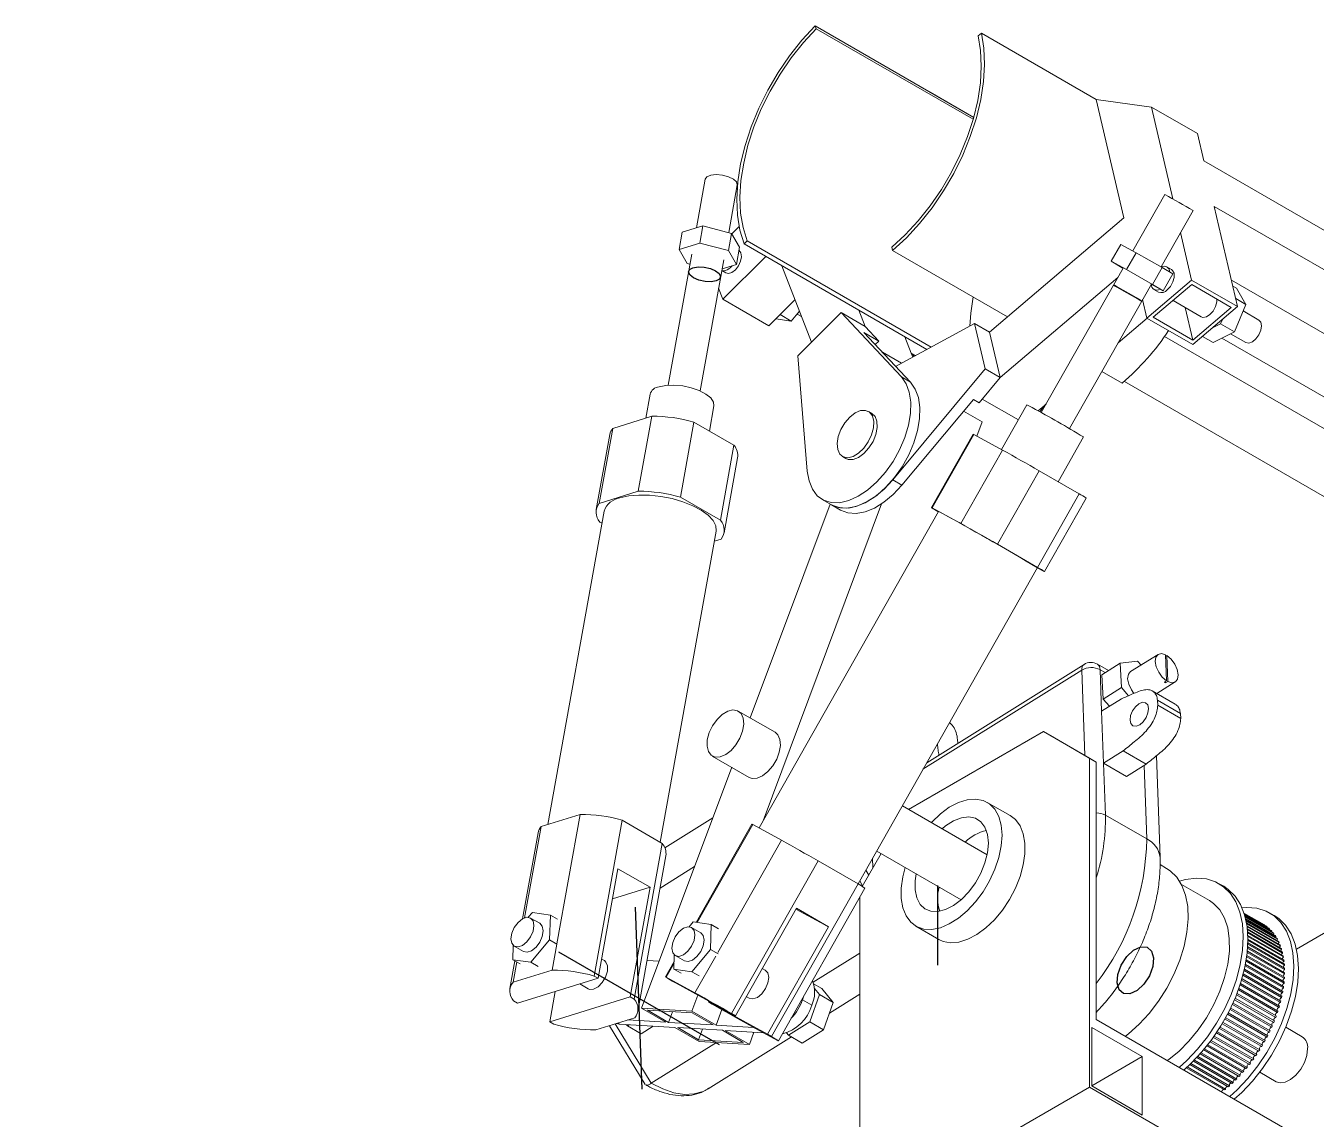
# Model space of a CAD drawing. Header units: millimetres. Extents: x 0 to 1189, y 0 to 841.
# Drawn here: x 869.27 to 909, y 193.29 to 226.94 of the extents above; entities that cross this region are included whole.
import ezdxf

# ---------------------------------------------------------------- set-up
doc = ezdxf.new("R2010")
doc.units = ezdxf.units.MM
doc.linetypes.add('CENTERX2', pattern=[20.32, 12.7, -2.54, 2.54, -2.54])

msp = doc.modelspace()

# ---------------------------------------------------------------- linework, layer by layer
at = {"color": 7, "linetype": 'Continuous', "lineweight": 15}
for p, q in [((893.573, 226.938), (893.607, 226.85)), ((893.573, 226.938), (898.453, 224.121)), ((893.607, 226.85), (898.436, 224.063)), ((898.689, 226.711), (898.592, 226.629)), ((898.689, 226.711), (902.224, 224.67)), ((897.109, 224.897), (898.453, 224.121)), ((902.224, 224.67), (903.071, 221.026)), ((902.224, 224.67), (903.926, 224.439)), ((903.926, 224.439), (904.583, 221.611)), ((905.34, 223.622), (903.926, 224.439)), ((905.34, 223.622), (905.536, 222.782)), ((925.335, 211.352), (905.536, 222.782)), ((890.191, 222.22), (889.921, 220.72)), ((890.911, 220.575), (891.175, 222.043)), ((904.337, 221.745), (903.354, 220.011)), ((904.225, 219.519), (905.207, 221.251)), ((925.66, 209.951), (905.861, 221.38)), ((905.861, 221.38), (906.577, 218.298)), ((903.071, 221.026), (898.942, 217.515)), ((889.383, 220.051), (889.479, 220.584)), ((890.115, 220.781), (889.479, 220.584)), ((890.02, 220.248), (890.115, 220.781)), ((890.999, 220.552), (890.115, 220.781)), ((890.903, 220.02), (890.999, 220.552)), ((891.247, 220.128), (890.999, 220.552)), ((891.232, 220.761), (891.008, 220.537)), ((904.824, 220.575), (905.163, 219.114)), ((890.02, 220.248), (889.383, 220.051)), ((890.903, 220.02), (890.02, 220.248)), ((891.151, 219.595), (891.247, 220.128)), ((891.477, 220.321), (891.384, 220.228)), ((891.384, 220.228), (897.009, 216.98)), ((891.477, 220.321), (897.14, 217.051)), ((895.934, 220.122), (895.957, 220.024)), ((902.986, 220.213), (902.69, 219.691)), ((902.986, 220.213), (903.454, 219.957)), ((889.775, 219.912), (889.048, 215.879)), ((889.383, 220.051), (889.631, 219.626)), ((890.032, 215.702), (890.759, 219.734)), ((892.052, 219.842), (890.734, 218.524)), ((891.151, 219.595), (890.903, 220.02)), ((895.957, 220.024), (899.492, 217.983)), ((903.022, 219.493), (902.69, 219.691)), ((902.69, 219.691), (903.158, 219.435)), ((903.454, 219.957), (903.158, 219.435)), ((903.454, 219.957), (904.254, 219.502)), ((889.631, 219.626), (889.719, 219.604)), ((890.7, 219.405), (890.822, 219.335)), ((890.709, 219.458), (891.015, 219.553)), ((891.015, 219.553), (891.151, 219.595)), ((893.458, 217.201), (892.545, 219.557)), ((903.055, 219.483), (900.532, 215.035)), ((903.051, 219.476), (903.022, 219.493)), ((903.158, 219.435), (903.958, 218.98)), ((904.254, 219.502), (903.958, 218.98)), ((904.254, 219.502), (904.585, 219.304)), ((904.585, 219.304), (904.289, 218.782)), ((904.545, 219.436), (904.403, 219.517)), ((899.268, 216.114), (902.892, 219.196)), ((901.402, 214.542), (903.925, 218.99)), ((905.163, 219.114), (903.787, 217.944)), ((904.189, 218.837), (903.921, 218.983)), ((903.921, 218.983), (903.921, 218.983)), ((903.958, 218.98), (904.289, 218.782)), ((905.166, 218.975), (903.982, 217.968)), ((906.577, 218.298), (905.163, 219.114)), ((906.382, 218.273), (905.166, 218.975)), ((924.284, 208.78), (906.388, 219.111)), ((906.541, 218.866), (906.431, 218.929)), ((890.602, 218.863), (890.734, 218.524)), ((890.734, 218.524), (892.148, 217.707)), ((892.951, 218.51), (892.148, 217.707)), ((903.654, 218.514), (903.787, 217.944)), ((904.003, 218.824), (904.145, 218.743)), ((904.289, 218.782), (904.189, 218.837)), ((904.59, 218.486), (905.46, 217.984)), ((906.835, 218.363), (906.52, 218.545)), ((906.541, 218.866), (906.835, 218.363)), ((893.089, 218.153), (892.838, 217.853)), ((893.043, 216.786), (894.371, 218.114)), ((894.371, 218.114), (896.229, 216.131)), ((894.371, 218.114), (895.113, 217.685)), ((894.919, 218.187), (895.113, 217.685)), ((904.965, 218.269), (905.198, 217.266)), ((905.198, 217.266), (906.382, 218.273)), ((905.201, 217.127), (906.577, 218.298)), ((906.835, 218.363), (906.478, 217.525)), ((907.232, 217.885), (906.75, 218.163)), ((892.838, 217.853), (892.363, 217.922)), ((892.838, 217.853), (892.493, 218.052)), ((893.018, 218.067), (893.152, 217.99)), ((895.113, 217.685), (895.534, 217.236)), ((898.482, 217.781), (896.051, 216.459)), ((898.808, 216.379), (898.482, 217.781)), ((898.482, 217.781), (898.942, 217.515)), ((902.901, 217.185), (903.791, 217.941)), ((903.787, 217.944), (905.201, 217.127)), ((903.982, 217.968), (905.198, 217.266)), ((906.054, 217.77), (905.809, 217.644)), ((906.109, 217.899), (906.054, 217.77)), ((906.478, 217.525), (906.054, 217.77)), ((895.534, 217.236), (895.074, 217.502)), ((895.074, 217.502), (896.512, 215.968)), ((896.333, 217.37), (896.528, 216.869)), ((899.268, 216.114), (898.942, 217.515)), ((904.329, 217.378), (914.532, 211.487)), ((905.826, 217.19), (905.498, 217.38)), ((906.478, 217.525), (905.826, 217.19)), ((906.097, 217.33), (914.93, 212.231)), ((906.36, 217.464), (906.832, 217.192)), ((895.425, 217.127), (895.534, 217.236)), ((895.647, 216.891), (896.228, 216.555)), ((893.331, 213.234), (893.043, 216.786)), ((896.528, 216.869), (896.621, 216.769)), ((896.662, 216.791), (896.528, 216.869)), ((896.528, 216.869), (896.576, 216.744)), ((895.961, 212.967), (898.808, 216.379)), ((896.229, 216.131), (896.512, 215.968)), ((898.623, 215.341), (899.268, 216.114)), ((898.808, 216.379), (899.268, 216.114)), ((902.401, 216.304), (903.028, 215.942)), ((903.092, 215.997), (913.928, 209.742)), ((888.49, 215.6), (888.357, 214.864)), ((896.244, 212.804), (898.446, 215.443)), ((898.446, 215.443), (898.623, 215.341)), ((898.714, 215.451), (899.828, 214.808)), ((900.436, 215.089), (900.68, 215.296)), ((900.485, 215.062), (900.679, 215.294)), ((887.345, 214.551), (888.546, 214.922)), ((888.546, 214.922), (888.13, 212.614)), ((890.318, 214.466), (890.458, 215.245)), ((895.322, 215.01), (895.216, 215.071)), ((898.712, 214.749), (898.142, 215.078)), ((900.093, 215.274), (899.312, 213.898)), ((887.345, 214.551), (886.929, 212.243)), ((889.842, 214.741), (889.426, 212.433)), ((891.074, 214.029), (889.842, 214.741)), ((898.712, 214.749), (898.549, 214.315)), ((887.25, 214.357), (886.834, 212.049)), ((898.433, 214.375), (897.151, 212.114)), ((898.459, 214.365), (897.176, 212.104)), ((898.459, 214.365), (899.342, 213.882)), ((901.051, 212.909), (901.832, 214.287)), ((891.074, 214.029), (890.659, 211.721)), ((899.342, 213.882), (898.06, 211.62)), ((890.771, 211.339), (891.186, 213.647)), ((894.416, 213.686), (894.522, 213.624)), ((895.961, 212.967), (896.244, 212.804)), ((900.469, 213.246), (899.186, 210.984)), ((901.702, 212.534), (900.469, 213.246)), ((886.929, 212.243), (888.13, 212.614)), ((901.702, 212.534), (900.419, 210.272)), ((890.659, 211.721), (889.426, 212.433)), ((894.035, 212.221), (891.573, 205.639)), ((895.62, 212.229), (891.972, 202.475)), ((893.793, 212.361), (894.075, 212.198)), ((894.075, 212.198), (894.358, 212.035)), ((900.63, 210.141), (901.913, 212.402)), ((887.08, 212.004), (885.343, 202.364)), ((897.368, 211.99), (891.847, 202.255)), ((897.176, 212.104), (898.06, 211.62)), ((897.363, 211.981), (897.362, 211.982)), ((887.012, 211.628), (886.946, 211.667)), ((888.801, 201.817), (890.525, 211.384)), ((890.47, 211.081), (890.676, 211.145)), ((900.419, 210.272), (899.186, 210.984)), ((894.893, 200.531), (900.413, 210.264)), ((900.409, 210.258), (900.605, 210.151)), ((903.499, 207.391), (902.958, 207.322)), ((904.129, 207.595), (903.281, 207.065)), ((903.605, 207.267), (903.499, 207.391)), ((904.361, 207.58), (904.39, 206.782)), ((904.363, 207.537), (904.398, 207.559)), ((904.427, 206.761), (904.398, 207.559)), ((901.85, 207.287), (897.009, 204.262)), ((902.601, 207.099), (902.262, 207.294)), ((902.345, 207.124), (902.391, 205.846)), ((902.958, 207.322), (902.393, 206.969)), ((902.393, 206.969), (902.44, 206.219)), ((902.958, 207.322), (903.006, 206.572)), ((903.006, 206.572), (902.44, 206.219)), ((903.006, 206.572), (903.22, 206.323)), ((904.091, 206.392), (904.659, 206.747)), ((904.32, 206.738), (904.39, 206.782)), ((904.357, 206.717), (904.355, 206.76)), ((904.427, 206.761), (904.357, 206.717)), ((902.999, 206.226), (902.391, 205.846)), ((902.44, 206.219), (902.632, 205.997)), ((904.659, 206.064), (903.951, 206.472)), ((904.108, 206.382), (904.107, 206.401)), ((904.113, 206.184), (904.119, 206.029)), ((904.82, 205.776), (904.113, 206.184)), ((892.339, 205.197), (891.208, 205.85)), ((902.391, 205.846), (902.45, 204.248)), ((904.119, 206.029), (904.826, 205.621)), ((904.826, 205.621), (904.82, 205.776)), ((896.451, 202.823), (900.602, 205.219)), ((902.016, 204.402), (900.602, 205.219)), ((900.602, 205.219), (900.814, 205.096)), ((900.814, 205.096), (902.228, 204.28)), ((903.057, 204.628), (902.45, 204.248)), ((903.764, 204.22), (903.057, 204.628)), ((890.408, 204.464), (891.54, 203.811)), ((902.016, 194.277), (902.016, 204.402)), ((902.228, 204.28), (902.016, 204.402)), ((902.228, 196.359), (902.228, 204.28)), ((902.45, 204.248), (902.508, 202.65)), ((902.45, 204.248), (903.157, 203.84)), ((903.764, 204.22), (903.157, 203.84)), ((904.191, 201.348), (904.077, 204.473)), ((891.005, 204.12), (888.232, 196.705)), ((899.58, 202.633), (898.873, 203.042)), ((885.138, 202.301), (886.339, 202.672)), ((886.339, 202.672), (885.621, 198.688)), ((898.866, 201.429), (896.257, 202.935)), ((902.508, 202.65), (903.781, 201.915)), ((885.138, 202.301), (884.631, 199.489)), ((887.634, 202.491), (886.77, 197.697)), ((888.867, 201.779), (887.634, 202.491)), ((890.424, 202.568), (888.946, 201.644)), ((891.626, 202.372), (889.911, 199.349)), ((891.651, 202.362), (889.94, 199.344)), ((891.651, 202.362), (892.535, 201.879)), ((885.043, 202.106), (884.565, 199.459)), ((892.535, 201.879), (890.576, 198.426)), ((888.867, 201.779), (888.003, 196.985)), ((888.115, 196.603), (888.979, 201.397)), ((895.605, 201.464), (895.022, 200.454)), ((895.467, 201.544), (898.066, 200.044)), ((887.5, 201), (886.892, 197.627)), ((888.49, 200.429), (887.5, 201)), ((888.8, 200.401), (889.862, 201.065)), ((893.661, 201.242), (890.998, 196.545)), ((894.894, 200.531), (893.661, 201.242)), ((895.353, 201.027), (895.342, 201.323)), ((904.393, 201.009), (904.19, 201.127)), ((894.945, 200.623), (895.035, 200.476)), ((895.133, 200.954), (895.225, 200.805)), ((887.332, 200.071), (888.49, 200.429)), ((887.882, 197.055), (888.49, 200.429)), ((894.894, 200.531), (892.23, 195.834)), ((892.442, 195.702), (895.106, 200.399)), ((905.708, 200.02), (904.85, 200.515)), ((906.149, 200.458), (906.008, 200.539)), ((894.945, 192.155), (894.945, 200.115)), ((884.868, 199.652), (884.743, 199.504)), ((885.095, 199.319), (884.813, 199.482)), ((885.422, 199.573), (884.868, 199.652)), ((885.4, 198.806), (885.422, 199.573)), ((885.643, 199.445), (885.422, 199.573)), ((892.994, 199.781), (891.119, 196.475)), ((892.981, 199.758), (893.983, 199.209)), ((893.983, 199.209), (892.994, 199.781)), ((906.774, 199.635), (907.382, 199.284)), ((907.405, 199.269), (906.774, 199.634)), ((906.777, 199.626), (907.463, 199.23)), ((907.485, 199.213), (906.778, 199.621)), ((906.784, 199.605), (907.538, 199.169)), ((907.559, 199.15), (906.786, 199.596)), ((906.794, 199.571), (907.609, 199.1)), ((907.629, 199.08), (906.797, 199.56)), ((906.806, 199.526), (907.675, 199.025)), ((907.693, 199.002), (906.81, 199.512)), ((906.821, 199.471), (907.736, 198.942)), ((907.752, 198.918), (906.825, 199.453)), ((906.836, 199.405), (907.791, 198.853)), ((907.705, 199.56), (907.563, 199.641)), ((908.387, 198.528), (910.289, 199.627)), ((889.823, 199.361), (889.698, 199.213)), ((890.05, 199.028), (889.768, 199.191)), ((890.377, 199.282), (889.823, 199.361)), ((890.355, 198.515), (890.377, 199.282)), ((890.598, 199.154), (890.377, 199.282)), ((892.109, 195.904), (893.983, 199.209)), ((896.673, 199.231), (897.38, 198.823)), ((907.806, 198.827), (906.84, 199.385)), ((906.851, 199.33), (907.841, 198.758)), ((907.854, 198.73), (906.855, 199.307)), ((906.864, 199.246), (907.885, 198.656)), ((907.897, 198.626), (906.868, 199.22)), ((906.876, 199.154), (907.923, 198.549)), ((907.933, 198.517), (906.879, 199.126)), ((906.886, 199.054), (907.956, 198.436)), ((907.964, 198.403), (906.888, 199.024)), ((907.403, 199.265), (907.405, 199.269)), ((907.479, 199.203), (907.485, 199.213)), ((907.55, 199.135), (907.559, 199.15)), ((884.282, 198.639), (884.269, 198.198)), ((884.313, 198.616), (884.595, 198.452)), ((884.823, 198.119), (885.4, 198.806)), ((885.621, 198.678), (885.4, 198.806)), ((885.619, 198.676), (885.475, 197.878)), ((906.892, 198.947), (907.982, 198.318)), ((908.019, 198.03), (906.892, 198.681)), ((907.988, 198.283), (906.893, 198.916)), ((906.894, 198.715), (908.016, 198.067)), ((906.895, 198.834), (908.002, 198.195)), ((908.007, 198.159), (906.895, 198.801)), ((887.084, 198.171), (886.999, 198.22)), ((889.237, 198.348), (889.224, 197.907)), ((889.268, 198.325), (889.55, 198.161)), ((889.778, 197.828), (890.355, 198.515)), ((890.512, 198.312), (889.871, 197.182)), ((890.586, 198.381), (890.355, 198.515)), ((893.51, 197.508), (894.945, 198.405)), ((908.019, 197.62), (906.858, 198.29)), ((906.863, 198.329), (908.022, 197.66)), ((908.025, 197.76), (906.874, 198.425)), ((906.878, 198.462), (908.026, 197.799)), ((908.025, 197.897), (906.886, 198.555)), ((906.888, 198.591), (908.024, 197.935)), ((884.332, 198.162), (884.179, 197.313)), ((884.269, 198.198), (884.823, 198.119)), ((884.49, 198.071), (884.269, 198.198)), ((884.386, 198.13), (884.274, 197.507)), ((884.274, 197.507), (885.475, 197.878)), ((885.044, 197.991), (884.823, 198.119)), ((888.773, 198.152), (888.399, 198.174)), ((889.231, 198.148), (888.962, 197.675)), ((889.229, 198.091), (888.988, 197.665)), ((889.224, 197.907), (889.778, 197.828)), ((889.445, 197.78), (889.224, 197.907)), ((889.999, 197.7), (889.778, 197.828)), ((892.039, 197.88), (891.946, 197.933)), ((907.964, 197.183), (906.779, 197.867)), ((906.789, 197.908), (907.971, 197.225)), ((907.988, 197.331), (906.811, 198.011)), ((906.819, 198.051), (907.994, 197.372)), ((908.007, 197.477), (906.837, 198.152)), ((906.843, 198.192), (908.011, 197.518)), ((884.412, 196.86), (886.892, 197.627)), ((886.328, 197.453), (886.584, 197.304)), ((886.892, 197.627), (886.77, 197.697)), ((888.988, 197.665), (889.871, 197.182)), ((889.295, 197.473), (889.174, 197.543)), ((889.295, 197.473), (891.119, 196.475)), ((893.778, 197.315), (893.527, 197.46)), ((907.854, 196.729), (906.654, 197.422)), ((906.668, 197.465), (907.866, 196.773)), ((907.896, 196.882), (906.701, 197.572)), ((906.713, 197.614), (907.907, 196.925)), ((907.933, 197.033), (906.743, 197.72)), ((906.753, 197.762), (907.942, 197.076)), ((885.57, 197.218), (885.402, 196.289)), ((885.402, 196.289), (887.882, 197.055)), ((888.003, 196.985), (887.882, 197.055)), ((889.964, 197.107), (889.78, 196.614)), ((891.453, 197.063), (891.539, 197.013)), ((893.227, 197.087), (893.186, 196.961)), ((893.706, 197.128), (893.405, 196.285)), ((893.554, 197.314), (893.706, 197.128)), ((894.13, 196.883), (893.706, 197.128)), ((893.778, 197.315), (894.13, 196.883)), ((894.014, 196.556), (894.945, 197.138)), ((907.752, 196.424), (906.545, 197.12)), ((906.562, 197.163), (907.767, 196.467)), ((907.805, 196.577), (906.602, 197.271)), ((906.617, 197.314), (907.82, 196.62)), ((884.412, 196.86), (884.291, 196.931)), ((888.232, 196.705), (888.974, 196.276)), ((889.78, 196.614), (888.232, 196.705)), ((889.792, 196.562), (888.417, 196.643)), ((888.417, 196.643), (889.061, 196.271)), ((890.298, 196.924), (890.285, 196.902)), ((890.407, 196.831), (890.285, 196.902)), ((890.285, 196.902), (892.109, 195.904)), ((890.522, 196.185), (890.701, 196.664)), ((893.469, 196.798), (893.186, 196.961)), ((894.13, 196.883), (893.829, 196.04)), ((907.558, 195.968), (906.345, 196.668)), ((906.366, 196.711), (907.578, 196.011)), ((907.628, 196.119), (906.417, 196.818)), ((906.436, 196.861), (907.647, 196.162)), ((907.692, 196.271), (906.483, 196.969)), ((906.501, 197.012), (907.71, 196.314)), ((885.524, 196.219), (885.402, 196.289)), ((886.819, 196.038), (888.02, 196.409)), ((887.452, 196.233), (887.554, 196.213)), ((888.974, 196.276), (887.812, 196.345)), ((889.183, 196.598), (889.061, 196.271)), ((890.436, 196.19), (889.061, 196.271)), ((890.522, 196.185), (889.78, 196.614)), ((890.436, 196.19), (889.792, 196.562)), ((891.119, 196.475), (890.998, 196.545)), ((893.405, 196.285), (892.753, 195.874)), ((893.829, 196.04), (893.405, 196.285)), ((911.703, 190.889), (902.228, 196.359)), ((907.32, 195.526), (906.106, 196.227)), ((906.13, 196.268), (907.345, 195.567)), ((907.404, 195.672), (906.19, 196.372)), ((906.213, 196.414), (907.427, 195.713)), ((907.484, 195.819), (906.27, 196.52)), ((906.292, 196.562), (907.505, 195.861)), ((887.24, 196.167), (888.34, 194.363)), ((889.257, 196.113), (887.554, 196.213)), ((887.798, 196.165), (887.768, 196.2)), ((887.847, 196.196), (887.798, 196.165)), ((888.222, 195.92), (887.798, 196.165)), ((888.591, 196.152), (888.222, 195.92)), ((889.257, 196.113), (889.999, 195.684)), ((890.719, 196.027), (889.344, 196.108)), ((889.344, 196.108), (889.987, 195.736)), ((890.109, 196.063), (889.987, 195.736)), ((891.675, 196.118), (890.522, 196.185)), ((891.362, 195.656), (890.719, 196.027)), ((891.976, 195.953), (890.805, 196.022)), ((891.548, 195.593), (890.805, 196.022)), ((891.533, 196.195), (892.417, 195.712)), ((891.689, 195.97), (891.548, 195.593)), ((892.23, 195.834), (892.109, 195.904)), ((892.753, 195.874), (892.693, 195.947)), ((893.177, 195.629), (892.753, 195.874)), ((893.829, 196.04), (893.177, 195.629)), ((902.087, 196.114), (903.642, 195.216)), ((902.087, 194.318), (902.087, 196.114)), ((905.86, 195.847), (907.072, 195.147)), ((907.14, 195.245), (905.928, 195.945)), ((905.954, 195.984), (907.167, 195.284)), ((907.232, 195.384), (906.019, 196.085)), ((906.044, 196.125), (907.258, 195.424)), ((908.568, 195.829), (908.06, 196.122)), ((888.529, 194.396), (890.54, 195.653)), ((889.987, 195.736), (891.362, 195.656)), ((889.999, 195.684), (891.548, 195.593)), ((890.282, 194.225), (892.84, 195.823)), ((905.563, 195.456), (906.767, 194.761)), ((906.842, 194.85), (905.636, 195.546)), ((905.664, 195.583), (906.872, 194.886)), ((906.945, 194.977), (905.736, 195.675)), ((905.764, 195.713), (906.974, 195.014)), ((907.044, 195.109), (905.833, 195.808)), ((903.642, 195.216), (902.087, 194.318)), ((903.642, 195.216), (903.642, 193.42)), ((906.405, 194.389), (905.215, 195.076)), ((905.246, 195.106), (906.438, 194.418)), ((906.518, 194.496), (905.323, 195.186)), ((905.353, 195.218), (906.55, 194.527)), ((906.629, 194.609), (905.429, 195.301)), ((905.459, 195.335), (906.66, 194.642)), ((906.737, 194.727), (905.533, 195.422)), ((906.175, 194.192), (904.998, 194.872)), ((905.028, 194.899), (906.208, 194.218)), ((906.291, 194.287), (905.107, 194.971)), ((905.137, 195), (906.324, 194.315)), ((907.26, 194.736), (907.768, 194.443)), ((852.518, 165.703), (902.016, 194.277)), ((902.016, 194.277), (911.915, 188.562)), ((903.642, 193.42), (902.087, 194.318))]:
    msp.add_line(p, q, dxfattribs=at)
at = {"color": 8, "linetype": 'Continuous', "lineweight": 15}
for p, q in [((901.779, 207.111), (896.893, 204.058)), ((901.875, 204.484), (901.779, 207.111)), ((902.499, 207.035), (902.345, 207.124)), ((903.781, 201.915), (903.698, 204.178)), ((887.554, 196.213), (887.495, 196.247)), ((887.416, 196.222), (888.529, 194.396))]:
    msp.add_line(p, q, dxfattribs=at)
at = {"color": 7, "linetype": 'CENTERX2'}
for p, q in [((897.349, 198.035), (897.349, 200.484)), ((888.247, 194.219), (888.043, 199.813)), ((885.67, 198.445), (890.619, 195.587))]:
    msp.add_line(p, q, dxfattribs=at)
at = {"color": 7, "linetype": 'Continuous', "lineweight": 15, "flags": 128}
for points in [[(891.384, 220.228), (891.256, 220.645), (891.182, 221.108), (891.16, 221.607), (891.192, 222.137), (891.277, 222.69), (891.414, 223.256), (891.601, 223.829), (891.835, 224.4), (892.113, 224.961), (892.431, 225.502), (892.784, 226.017), (893.166, 226.498), (893.573, 226.938)], [(891.477, 220.321), (891.353, 220.727), (891.28, 221.177), (891.259, 221.663), (891.29, 222.179), (891.373, 222.716), (891.506, 223.268), (891.688, 223.825), (891.916, 224.381), (892.187, 224.926), (892.496, 225.453), (892.839, 225.954), (893.211, 226.422), (893.607, 226.85)], [(895.934, 220.122), (896.348, 220.505), (896.743, 220.934), (897.115, 221.403), (897.458, 221.905), (897.766, 222.432), (898.036, 222.978), (898.263, 223.533), (898.444, 224.091), (898.576, 224.642), (898.658, 225.179), (898.688, 225.694), (898.666, 226.18), (898.592, 226.629)], [(895.957, 220.024), (896.382, 220.418), (896.789, 220.858), (897.171, 221.34), (897.523, 221.856), (897.84, 222.398), (898.117, 222.959), (898.35, 223.529), (898.536, 224.102), (898.672, 224.669), (898.756, 225.221), (898.787, 225.75), (898.765, 226.249), (898.689, 226.711)], [(890.191, 222.22), (890.241, 222.293), (890.358, 222.343), (890.525, 222.361), (890.716, 222.345), (890.902, 222.295)], [(890.902, 222.295), (891.055, 222.221), (891.151, 222.133), (891.175, 222.045), (891.175, 222.043)], [(891.228, 220.024), (891.23, 220.023), (891.288, 219.947), (891.305, 219.831), (891.279, 219.692), (891.214, 219.551), (891.119, 219.431), (891.01, 219.348), (890.903, 219.316), (890.822, 219.335)], [(891.015, 219.553), (890.968, 219.503), (890.918, 219.461), (890.867, 219.429), (890.817, 219.408), (890.768, 219.398), (890.723, 219.401), (890.7, 219.407)], [(904.41, 218.809), (904.51, 218.92), (904.585, 219.057), (904.624, 219.198), (904.62, 219.323), (904.574, 219.413), (904.545, 219.436)], [(898.333, 217.699), (898.361, 218.097), (898.436, 218.593)], [(905.941, 218.527), (905.939, 218.439), (905.901, 218.297), (905.825, 218.161), (905.725, 218.05), (905.615, 217.981), (905.511, 217.966), (905.46, 217.984)], [(907.232, 217.885), (907.292, 217.817), (907.315, 217.706), (907.295, 217.569), (907.234, 217.427), (907.143, 217.303), (907.036, 217.214), (906.927, 217.174), (906.834, 217.19), (906.832, 217.192)], [(896.229, 216.131), (896.374, 215.923), (896.471, 215.66), (896.516, 215.353), (896.507, 215.01), (896.446, 214.645), (896.333, 214.269), (896.173, 213.894), (895.971, 213.533), (895.734, 213.199), (895.47, 212.902), (895.188, 212.652), (894.897, 212.459), (894.606, 212.327), (894.326, 212.262), (894.066, 212.266), (893.835, 212.339), (893.64, 212.477), (893.488, 212.678), (893.384, 212.933), (893.331, 213.234)], [(888.767, 215.831), (888.979, 215.873), (889.228, 215.882), (889.495, 215.857), (889.76, 215.799), (890.005, 215.714), (890.21, 215.607), (890.36, 215.486), (890.445, 215.361), (890.458, 215.245)], [(896.512, 215.968), (896.657, 215.759), (896.754, 215.497), (896.798, 215.189), (896.79, 214.847), (896.728, 214.482), (896.616, 214.105), (896.456, 213.731), (896.254, 213.37), (896.017, 213.036), (895.753, 212.739), (895.471, 212.489), (895.179, 212.295), (894.889, 212.164), (894.609, 212.099), (894.349, 212.103), (894.118, 212.175), (894.075, 212.198)], [(895.311, 214.349), (895.37, 214.566), (895.379, 214.765), (895.338, 214.931), (895.251, 215.047), (895.125, 215.104), (894.971, 215.096), (894.804, 215.025), (894.638, 214.896), (894.488, 214.721), (894.366, 214.516), (894.285, 214.298), (894.251, 214.088), (894.267, 213.903), (894.332, 213.761), (894.439, 213.673), (894.581, 213.648), (894.743, 213.688), (894.911, 213.79), (895.071, 213.943), (895.209, 214.135), (895.311, 214.349)], [(895.322, 215.01), (895.418, 214.917), (895.476, 214.768), (895.485, 214.578), (895.443, 214.366), (895.356, 214.149), (895.229, 213.947), (895.076, 213.778), (894.909, 213.656), (894.742, 213.594), (894.592, 213.596), (894.522, 213.624)], [(898.433, 214.375), (898.44, 214.374), (898.459, 214.365)], [(894.075, 212.198), (894.295, 212.113), (894.55, 212.094), (894.826, 212.144), (895.115, 212.261), (895.407, 212.442), (895.693, 212.68), (895.961, 212.967)], [(894.358, 212.035), (894.578, 211.95), (894.833, 211.931), (895.109, 211.98), (895.398, 212.098), (895.69, 212.278), (895.975, 212.516), (896.244, 212.804)], [(887.565, 212.408), (887.833, 212.469), (888.141, 212.497), (888.475, 212.493), (888.823, 212.456), (889.171, 212.388), (889.503, 212.292), (889.806, 212.171), (890.069, 212.03), (890.279, 211.876), (890.429, 211.714), (890.513, 211.551), (890.526, 211.395), (890.525, 211.384)], [(897.362, 211.982), (897.298, 212.02), (897.245, 212.052), (897.204, 212.078), (897.174, 212.096), (897.156, 212.108), (897.151, 212.114), (897.158, 212.112), (897.176, 212.104)], [(900.419, 210.272), (900.483, 210.234), (900.536, 210.202), (900.577, 210.177), (900.607, 210.158), (900.625, 210.146), (900.63, 210.141), (900.624, 210.142), (900.605, 210.151)], [(904.361, 207.58), (904.233, 207.619), (904.128, 207.594), (904.06, 207.508), (904.041, 207.375), (904.071, 207.212), (904.148, 207.044), (904.259, 206.893), (904.39, 206.782)], [(904.427, 206.761), (904.556, 206.722), (904.661, 206.748), (904.728, 206.833), (904.748, 206.967), (904.717, 207.129), (904.641, 207.298), (904.529, 207.448), (904.398, 207.559)], [(903.388, 206.39), (903.307, 206.503), (903.225, 206.677), (903.193, 206.845), (903.214, 206.982), (903.281, 207.065)], [(890.313, 205.186), (890.415, 205.4), (890.553, 205.592), (890.713, 205.746), (890.881, 205.847), (891.043, 205.887), (891.184, 205.862), (891.292, 205.775), (891.357, 205.632), (891.373, 205.448), (891.339, 205.237), (891.257, 205.02), (891.136, 204.814), (890.986, 204.639), (890.82, 204.511), (890.652, 204.439), (890.499, 204.432), (890.373, 204.489), (890.286, 204.605), (890.245, 204.77), (890.254, 204.97), (890.313, 205.186)], [(903.563, 205.431), (903.671, 205.524), (903.761, 205.651), (903.819, 205.795), (903.836, 205.932), (903.81, 206.041), (903.744, 206.107), (903.649, 206.12), (903.539, 206.076), (903.431, 205.983), (903.341, 205.855), (903.283, 205.712), (903.266, 205.575), (903.292, 205.465), (903.357, 205.399), (903.453, 205.387), (903.563, 205.431)], [(892.339, 205.197), (892.424, 205.121), (892.488, 204.979), (892.504, 204.794), (892.47, 204.584), (892.389, 204.367), (892.268, 204.161), (892.117, 203.986), (891.951, 203.858), (891.784, 203.786), (891.63, 203.779), (891.54, 203.811)], [(899.329, 202.034), (899.304, 202.341), (899.23, 202.608), (899.109, 202.829), (898.945, 202.995), (898.743, 203.101), (898.51, 203.144), (898.254, 203.122), (897.982, 203.037), (897.703, 202.891), (897.427, 202.688), (897.162, 202.435), (897.148, 202.421)], [(897.38, 198.823), (897.51, 198.764), (897.743, 198.721), (898, 198.742), (898.271, 198.827), (898.55, 198.974), (898.826, 199.177), (899.092, 199.429), (899.337, 199.724), (899.555, 200.05), (899.739, 200.399), (899.882, 200.758), (899.98, 201.116), (900.03, 201.462), (900.03, 201.784), (899.98, 202.072), (899.882, 202.317), (899.739, 202.511), (899.58, 202.633)], [(898.905, 201.789), (898.878, 202.055), (898.8, 202.278), (898.674, 202.447), (898.506, 202.555), (898.303, 202.597), (898.076, 202.57), (897.834, 202.476), (897.59, 202.32), (897.48, 202.229)], [(891.626, 202.372), (891.633, 202.37), (891.651, 202.362)], [(896.348, 201.035), (896.274, 200.749), (896.224, 200.403), (896.224, 200.081), (896.274, 199.793), (896.372, 199.548), (896.515, 199.354), (896.698, 199.217), (896.916, 199.142), (897.162, 199.132), (897.427, 199.185), (897.703, 199.301), (897.982, 199.477), (898.254, 199.705), (898.51, 199.98), (898.743, 200.292), (898.945, 200.631), (899.109, 200.986), (899.23, 201.346), (899.304, 201.699), (899.329, 202.034), (899.329, 202.034)], [(896.68, 200.844), (896.648, 200.628), (896.648, 200.346), (896.701, 200.1), (896.804, 199.903), (896.952, 199.764), (897.138, 199.688), (897.354, 199.681), (897.59, 199.741), (897.834, 199.867), (898.076, 200.052), (898.303, 200.288), (898.506, 200.563), (898.674, 200.866), (898.8, 201.181), (898.878, 201.493), (898.905, 201.789), (898.905, 201.789)], [(904.393, 201.009), (904.503, 200.937), (904.705, 200.74), (904.864, 200.487), (904.977, 200.184), (905.041, 199.838), (905.055, 199.456), (905.019, 199.047), (904.932, 198.619), (904.798, 198.183), (904.619, 197.748), (904.4, 197.325), (904.144, 196.921), (903.859, 196.547), (903.549, 196.211), (903.223, 195.92), (903.123, 195.843)], [(904.791, 200.62), (904.977, 200.668), (905.308, 200.708), (905.616, 200.683), (905.898, 200.596), (906.146, 200.446), (906.357, 200.238), (906.526, 199.975), (906.65, 199.662), (906.726, 199.305), (906.753, 198.912), (906.731, 198.49), (906.66, 198.047), (906.541, 197.592), (906.376, 197.133), (906.169, 196.681), (905.924, 196.242), (905.646, 195.827), (905.34, 195.442), (905.012, 195.096), (904.779, 194.887)], [(906.149, 200.458), (906.288, 200.364), (906.498, 200.156), (906.667, 199.893), (906.791, 199.58), (906.867, 199.223), (906.895, 198.83), (906.873, 198.408), (906.801, 197.965), (906.682, 197.51), (906.518, 197.052), (906.311, 196.599), (906.066, 196.161), (905.788, 195.745), (905.481, 195.361), (905.153, 195.015), (904.919, 194.804)], [(905.708, 200.02), (905.84, 199.928), (906.028, 199.73), (906.173, 199.479), (906.272, 199.178), (906.322, 198.837), (906.323, 198.463), (906.275, 198.064), (906.178, 197.65), (906.034, 197.23), (905.848, 196.816), (905.624, 196.415), (905.366, 196.038), (905.081, 195.694), (904.776, 195.389), (904.457, 195.133), (904.41, 195.1)], [(906.712, 199.799), (906.863, 199.81), (907.172, 199.785), (907.453, 199.698), (907.702, 199.548), (907.913, 199.34), (908.082, 199.076), (908.205, 198.764), (908.282, 198.407), (908.309, 198.014), (908.287, 197.592), (908.215, 197.149), (908.096, 196.694), (907.932, 196.235), (907.725, 195.782), (907.48, 195.344), (907.202, 194.929), (906.896, 194.544), (906.567, 194.198), (906.335, 193.989)], [(884.209, 198.845), (884.236, 198.704), (884.313, 198.616), (884.427, 198.594), (884.563, 198.641), (884.698, 198.75), (884.813, 198.904), (884.889, 199.081), (884.916, 199.253), (884.889, 199.394), (884.813, 199.482), (884.698, 199.504), (884.563, 199.457), (884.427, 199.348), (884.313, 199.193), (884.236, 199.016), (884.209, 198.845)], [(907.705, 199.56), (907.843, 199.466), (908.054, 199.258), (908.223, 198.995), (908.347, 198.682), (908.423, 198.325), (908.45, 197.932), (908.428, 197.51), (908.357, 197.067), (908.238, 196.612), (908.073, 196.154), (907.866, 195.701), (907.622, 195.262), (907.343, 194.847), (907.037, 194.463), (906.709, 194.117), (906.476, 193.907)], [(884.595, 198.452), (884.71, 198.43), (884.845, 198.477), (884.981, 198.586), (885.095, 198.741), (885.172, 198.918), (885.199, 199.09)], [(885.199, 199.09), (885.172, 199.23), (885.095, 199.319), (885.095, 199.319)], [(889.871, 198.962), (889.844, 199.103), (889.768, 199.191), (889.653, 199.213), (889.518, 199.166), (889.382, 199.057), (889.268, 198.902), (889.191, 198.725), (889.164, 198.554), (889.191, 198.413), (889.268, 198.325), (889.382, 198.302), (889.518, 198.35), (889.653, 198.459), (889.768, 198.613), (889.844, 198.79), (889.871, 198.962)], [(889.55, 198.161), (889.665, 198.139), (889.8, 198.186), (889.936, 198.295), (890.05, 198.45), (890.127, 198.627), (890.154, 198.799), (890.127, 198.939), (890.05, 199.028), (890.05, 199.028)], [(907.617, 199.059), (907.617, 199.059), (907.629, 199.08)], [(907.678, 198.976), (907.681, 198.982), (907.693, 199.002)], [(907.734, 198.886), (907.74, 198.898), (907.752, 198.918)], [(907.785, 198.79), (907.793, 198.808), (907.806, 198.827)], [(887.084, 198.171), (887.134, 198.127), (887.183, 198.006), (887.178, 197.844), (887.122, 197.666), (887.021, 197.499), (886.892, 197.368), (886.754, 197.294), (886.628, 197.287), (886.584, 197.304)], [(892.036, 197.881), (892.114, 197.795), (892.143, 197.656), (892.117, 197.485), (892.042, 197.308), (891.929, 197.152), (891.794, 197.041), (891.658, 196.992), (891.542, 197.012), (891.539, 197.013)], [(889.174, 197.543), (889.11, 197.581), (889.057, 197.613), (889.015, 197.639), (888.986, 197.658), (888.968, 197.67), (888.962, 197.675), (888.969, 197.673), (888.988, 197.665)], [(907.634, 196.169), (907.628, 196.182), (907.628, 196.201), (907.634, 196.222), (907.645, 196.243), (907.661, 196.259), (907.677, 196.269), (907.692, 196.271)], [(907.694, 196.323), (907.69, 196.333), (907.689, 196.351), (907.694, 196.372), (907.705, 196.393), (907.72, 196.41), (907.736, 196.421), (907.752, 196.424)], [(892.23, 195.834), (892.295, 195.796), (892.347, 195.764), (892.389, 195.738), (892.419, 195.719), (892.436, 195.707), (892.442, 195.702), (892.435, 195.704), (892.417, 195.712)], [(907.499, 195.865), (907.495, 195.87), (907.49, 195.885), (907.491, 195.905), (907.499, 195.926), (907.511, 195.946), (907.527, 195.96), (907.543, 195.968), (907.558, 195.968)], [(907.569, 196.016), (907.567, 196.018), (907.562, 196.033), (907.562, 196.052), (907.569, 196.074), (907.581, 196.094), (907.596, 196.109), (907.613, 196.118), (907.628, 196.119)], [(907.258, 195.424), (907.249, 195.436), (907.247, 195.453), (907.251, 195.474), (907.261, 195.495), (907.275, 195.513), (907.291, 195.525), (907.307, 195.53), (907.318, 195.528)], [(907.345, 195.567), (907.336, 195.578), (907.332, 195.595), (907.335, 195.615), (907.345, 195.636), (907.358, 195.655), (907.374, 195.668), (907.39, 195.674), (907.404, 195.672)], [(907.424, 195.715), (907.417, 195.723), (907.413, 195.739), (907.416, 195.759), (907.424, 195.78), (907.437, 195.799), (907.453, 195.813), (907.469, 195.82), (907.484, 195.819)], [(907.768, 194.443), (907.885, 194.407), (908.042, 194.426), (908.21, 194.509), (908.374, 194.647), (908.52, 194.829), (908.635, 195.038), (908.708, 195.255), (908.733, 195.462)], [(906.974, 195.014), (906.968, 195.029), (906.968, 195.048), (906.974, 195.069), (906.986, 195.089), (907.001, 195.105), (907.018, 195.114), (907.033, 195.116), (907.033, 195.116)], [(907.072, 195.147), (907.065, 195.161), (907.064, 195.179), (907.07, 195.2), (907.081, 195.221), (907.096, 195.237), (907.113, 195.248), (907.128, 195.251), (907.132, 195.25)], [(907.167, 195.284), (907.159, 195.297), (907.158, 195.315), (907.162, 195.335), (907.173, 195.356), (907.187, 195.374), (907.204, 195.385), (907.22, 195.389), (907.227, 195.387)], [(906.66, 194.642), (906.656, 194.658), (906.659, 194.678), (906.667, 194.7), (906.681, 194.718), (906.697, 194.732), (906.713, 194.738), (906.716, 194.739)], [(906.767, 194.761), (906.763, 194.777), (906.765, 194.797), (906.773, 194.818), (906.785, 194.837), (906.801, 194.852), (906.818, 194.859), (906.825, 194.86)], [(906.872, 194.886), (906.867, 194.901), (906.868, 194.92), (906.875, 194.941), (906.887, 194.961), (906.903, 194.976), (906.919, 194.985), (906.93, 194.986)]]:
    msp.add_lwpolyline(points, dxfattribs=at)
at = {"color": 7, "linetype": 'Continuous', "flags": 128}
for points in [[(890.51, 219.4), (890.621, 219.314), (890.664, 219.225), (890.632, 219.145), (890.53, 219.088), (890.373, 219.062), (890.185, 219.07), (889.995, 219.112), (889.832, 219.181), (889.721, 219.267), (889.678, 219.356), (889.71, 219.436), (889.812, 219.493), (889.969, 219.519), (890.157, 219.511), (890.347, 219.469), (890.51, 219.4)], [(903.175, 218.719), (903.01, 218.813), (902.873, 218.892), (902.785, 218.944), (902.759, 218.961), (902.799, 218.941), (902.899, 218.886), (903.044, 218.805), (903.212, 218.71), (903.377, 218.616), (903.514, 218.537), (903.602, 218.485), (903.628, 218.468), (903.588, 218.488), (903.488, 218.543), (903.343, 218.624), (903.175, 218.719)], [(902.889, 197.749), (902.994, 198.034), (903.164, 198.294), (903.376, 198.49), (903.595, 198.591), (903.79, 198.582), (903.929, 198.466), (903.993, 198.258), (903.971, 197.992), (903.867, 197.707), (903.696, 197.447), (903.484, 197.252), (903.265, 197.151), (903.07, 197.159), (902.931, 197.276), (902.867, 197.483), (902.889, 197.749)]]:
    msp.add_lwpolyline(points, dxfattribs=at)
at = {"color": 8, "linetype": 'Continuous', "lineweight": 15, "flags": 128}
msp.add_lwpolyline([(888.529, 194.396), (888.88, 194.221), (889.222, 194.107), (889.548, 194.055), (889.851, 194.068), (890.125, 194.144), (890.282, 194.225)], dxfattribs=at)
at = {"color": 7, "linetype": 'Continuous', "lineweight": 15}
for centre, radius, start, end in [((896.8, 207.441), 16.168, 58.669, 62.2134), ((904.319, 219.37), 0.167, 356.0973, 120.5719), ((904.09, 218.974), 0.169, 176.6941, 305.9412), ((904.232, 218.959), 0.233, 248.1243, 319.9011), ((897.786, 222.002), 8.013, 310.862, 326.3191), ((888.811, 215.496), 0.338, 97.526, 162.086), ((888.582, 210.457), 4.466, 73.6129, 90.459), ((899.588, 214.111), 1.267, 58.2344, 66.5476), ((881.454, 180.472), 39.481, 58.9261, 61.5624), ((887.657, 214.278), 0.415, 138.8263, 169.0839), ((890.697, 213.711), 0.494, 352.5629, 40.1309), ((815.64, 64.334), 171.379, 60.33162, 60.76418), ((888.166, 208.149), 4.466, 73.6125, 90.4589), ((901.016, 211.201), 1.499, 53.268, 62.7996), ((887.271, 211.965), 0.441, 140.8561, 222.5256), ((887.646, 211.819), 0.595, 97.7994, 161.8128), ((890.334, 211.423), 0.441, 320.8557, 42.5251), ((896.418, 209.827), 2.363, 58.4933, 66.2927), ((863.148, 148.281), 72.322, 58.98488, 61.50342), ((814.295, 61.963), 171.504, 60.3316, 60.76384), ((902.062, 206.948), 0.4, 60.0027, 122.0016), ((902.074, 206.596), 0.594, 62.9126, 119.786), ((904.584, 207.153), 0.491, 237.5004, 242.505), ((886.374, 198.207), 4.465, 73.6121, 90.4593), ((885.45, 202.028), 0.415, 138.8285, 169.0857), ((809.255, 53.08), 170.518, 60.33026, 60.76499), ((899.16, 200.805), 1.406, 102.9515, 133.7276), ((888.49, 201.461), 0.493, 352.5385, 40.1553), ((894.21, 199.198), 1.498, 53.2651, 62.8055), ((898.714, 200.101), 1.368, 165.84, 197.4915), ((906.825, 198.364), 1.075, 57.3634, 58.8268), ((906.808, 198.34), 1.105, 52.2164, 53.6473), ((906.802, 198.335), 1.113, 47.1061, 48.5412), ((906.744, 198.278), 1.194, 42.1859, 43.543), ((906.702, 198.244), 1.248, 37.4088, 38.7329), ((906.651, 198.208), 1.311, 32.7964, 34.0855), ((906.54, 198.141), 1.44, 28.4552, 29.659), ((907.926, 198.661), 0.0995, 136.3549, 164.2778), ((906.424, 198.084), 1.569, 24.3117, 25.4471), ((907.966, 198.556), 0.0992, 134.5973, 166.0306), ((906.154, 197.976), 1.86, 20.4599, 21.446), ((908, 198.445), 0.0987, 132.8271, 167.7938), ((906.093, 197.963), 1.922, 16.7536, 17.7367), ((908.028, 198.329), 0.0978, 131.0092, 169.6206), ((908.048, 198.209), 0.0953, 128.8147, 171.8121), ((905.994, 197.939), 2.024, 13.26, 14.2224), ((905.961, 197.927), 2.058, 9.9778, 10.9531), ((885.511, 193.413), 4.465, 73.6122, 90.4598), ((908.064, 198.083), 0.0945, 126.9881, 173.6451), ((908.073, 197.953), 0.0935, 125.101, 175.5291), ((908.076, 197.82), 0.0924, 123.1882, 177.434), ((905.785, 197.89), 2.238, 6.8929, 7.8168), ((905.536, 197.856), 2.49, 4.0121, 4.8667), ((905.146, 197.831), 2.88, 1.3033, 2.0626), ((884.616, 197.229), 0.441, 140.8544, 222.5273), ((892.62, 197.198), 0.938, 334.7553, 22.05), ((908.045, 197.399), 0.0865, 116.3773, 184.2463), ((908.061, 197.543), 0.0878, 118.4492, 182.1764), ((908.071, 197.683), 0.0891, 120.4866, 180.1364), ((904.46, 197.857), 3.567, 353.8722, 354.5331), ((904.668, 197.841), 3.358, 356.2298, 356.9155), ((904.637, 197.835), 3.389, 358.7322, 359.3947), ((806.132, 47.571), 171.452, 60.33144, 60.76381), ((907.958, 196.957), 0.08, 108.573, 192.0552), ((907.992, 197.107), 0.0813, 110.7669, 189.8609), ((903.783, 197.962), 4.252, 347.3844, 347.973), ((908.02, 197.255), 0.0824, 112.8977, 187.7258), ((904.087, 197.904), 3.942, 349.4662, 350.0895), ((903.78, 197.948), 4.253, 351.6603, 352.2266), ((887.678, 196.687), 0.441, 320.8536, 42.5256), ((975.385, 346.006), 171.681, 240.33173, 240.76352), ((892.26, 197.141), 1.257, 284.1355, 344.1352), ((891.61, 197.551), 1.683, 316.8256, 339.497), ((907.872, 196.655), 0.0772, 103.9267, 196.6947), ((907.918, 196.806), 0.0786, 106.2909, 194.3317), ((903.233, 198.103), 4.821, 343.4451, 343.981), ((903.306, 198.078), 4.744, 345.3955, 345.9321), ((902.927, 198.209), 5.144, 337.8747, 338.394), ((907.82, 196.503), 0.0756, 101.4629, 199.1616), ((903.058, 198.161), 5.005, 339.6849, 340.2138), ((902.966, 198.191), 5.102, 341.5505, 342.0634), ((886.784, 200.503), 4.466, 253.6123, 270.4593), ((902.409, 198.449), 5.715, 332.5998, 333.0754), ((902.639, 198.332), 5.458, 334.3336, 334.8296), ((903.042, 198.153), 5.016, 336.0805, 336.6172), ((908.344, 195.507), 0.392, 353.5118, 55.1771), ((902.49, 198.415), 5.628, 329.1275, 329.6116), ((902.486, 198.414), 5.631, 330.8583, 331.3419), ((902.83, 198.186), 5.218, 323.8738, 324.3905), ((902.689, 198.288), 5.392, 325.6393, 326.142), ((902.602, 198.347), 5.497, 327.387, 327.8817), ((903.084, 197.967), 4.883, 316.5441, 317.0751), ((903.102, 197.951), 4.858, 318.4253, 318.9657), ((902.748, 198.25), 5.322, 320.2914, 320.79), ((902.949, 198.089), 5.065, 322.0897, 322.6183), ((906.289, 194.229), 0.0822, 111.7449, 187.6399), ((903.626, 197.407), 4.103, 310.4979, 311.1), ((906.403, 194.329), 0.081, 109.5853, 189.8027), ((903.506, 197.545), 4.286, 312.5748, 313.1616), ((906.515, 194.435), 0.0796, 107.3382, 192.0484), ((903.143, 197.918), 4.807, 314.604, 315.1356), ((906.625, 194.547), 0.0783, 105.0554, 194.3309), ((906.177, 194.134), 0.0864, 115.225, 182.9556), ((903.781, 197.219), 3.859, 308.3434, 308.971)]:
    msp.add_arc(centre, radius, start, end, dxfattribs=at)
at = {"color": 8, "linetype": 'Continuous', "lineweight": 15}
for centre, radius, start, end in [((901.966, 207.138), 0.189, 127.955, 188.1633), ((902.152, 207.136), 0.193, 356.6678, 55.2172), ((902.25, 202.165), 0.55, 62.0197, 92.2938), ((896.494, 202.537), 6.015, 342.421, 1.0777), ((896.324, 202.024), 7.457, 322.343, 359.1648), ((903.478, 201.264), 0.718, 6.6925, 65.0302)]:
    msp.add_arc(centre, radius, start, end, dxfattribs=at)
at = {"color": 7, "linetype": 'Continuous', "lineweight": 15}
for points, knots in [([(902.999, 206.226), (903.114, 206.277), (903.353, 206.383), (903.654, 206.508), (903.879, 206.515), (904.002, 206.448), (904.084, 206.335), (904.103, 206.235), (904.113, 206.184)], [0, 0, 0, 0, 0.2515169, 0.5245121, 0.655829, 0.7863227, 0.8933508, 1, 1, 1, 1]), ([(903.057, 204.628), (903.17, 204.719), (903.406, 204.909), (903.703, 205.158), (903.918, 205.427), (904.032, 205.642), (904.102, 205.849), (904.113, 205.969), (904.119, 206.029)], [0, 0, 0, 0, 0.25152, 0.524517, 0.65583, 0.786322, 0.893353, 1, 1, 1, 1]), ([(904.654, 206.055), (904.673, 206.047), (904.73, 206.022), (904.79, 205.925), (904.81, 205.826), (904.82, 205.776)], [0, 0, 0, 0, 0.210853, 0.606126, 1, 1, 1, 1]), ([(897.708, 205.495), (897.738, 205.47), (897.862, 205.363), (897.944, 205.13), (897.96, 204.912), (897.964, 204.859)], [0, 0, 0, 0, 0.193517, 0.803827, 1, 1, 1, 1]), ([(903.764, 204.22), (903.877, 204.311), (904.113, 204.501), (904.41, 204.75), (904.625, 205.019), (904.739, 205.233), (904.809, 205.441), (904.82, 205.561), (904.826, 205.621)], [0, 0, 0, 0, 0.25152, 0.524517, 0.65583, 0.786322, 0.893353, 1, 1, 1, 1]), ([(897.335, 204.837), (897.342, 204.777), (897.356, 204.662), (897.374, 204.55), (897.383, 204.496)], [0, 0, 0, 0, 0.514505, 1, 1, 1, 1]), ([(902.229, 196.588), (902.276, 196.637), (902.451, 196.814), (902.727, 197.158), (903.052, 197.615), (903.342, 198.098), (903.595, 198.601), (903.808, 199.118), (903.979, 199.644), (904.104, 200.176), (904.178, 200.696), (904.197, 201.086), (904.192, 201.298), (904.191, 201.348)], [0, 0, 0, 0, 0.038638, 0.142108, 0.245219, 0.348168, 0.451208, 0.554545, 0.658448, 0.763192, 0.868999, 0.9688, 1, 1, 1, 1]), ([(888.357, 194.348), (888.398, 194.325), (888.557, 194.237), (888.836, 194.121), (889.189, 194.028), (889.532, 194), (889.854, 194.04), (890.112, 194.12), (890.245, 194.209), (890.293, 194.241)], [0, 0, 0, 0, 0.060676, 0.234316, 0.408359, 0.580438, 0.747822, 0.908917, 1, 1, 1, 1]), ([(888.529, 194.396), (888.5, 194.38), (888.443, 194.348), (888.384, 194.335), (888.366, 194.347), (888.359, 194.351)], [0, 0, 0, 0, 0.3800172, 0.7596383, 1, 1, 1, 1])]:
    msp.add_open_spline(points, degree=3, knots=knots, dxfattribs=at)

doc.saveas('drawing.dxf')
